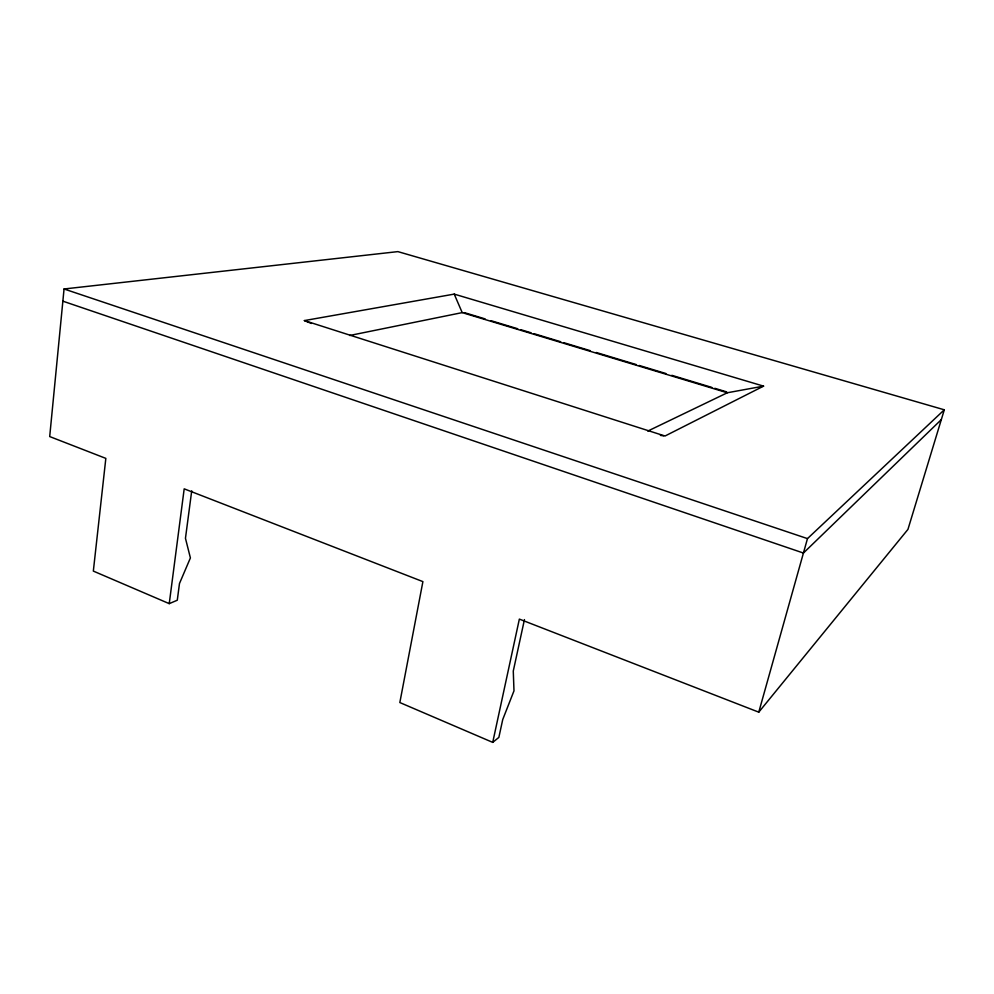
<?xml version="1.0" encoding="UTF-8"?>
<svg xmlns="http://www.w3.org/2000/svg" width="994" height="994" viewBox="0 0 994 994"><rect width="100%" height="100%" fill="white"/><g stroke="black" fill="none" stroke-linecap="round" stroke-linejoin="round"><path stroke-width="1.49" d="M169.241 603.644L184.188 488.837L422.897 581.614L399.837 702.547L492.726 742.381L519.353 619.1L758.77 712.164L907.944 529.392L944.3 409.801L397.873 251.619L64.051 288.981L49.7 436.565L105.836 458.383L93.337 571.09L169.241 603.644L177.28 600.227L179.479 583.515L190.401 557.932L185.456 538.301L191.718 490.825M524.447 619.597L513.277 671.037L513.985 690.842L502.74 719.519L498.851 737.411L492.726 742.381M758.77 712.164L807.476 538.611L944.3 409.801M941.318 419.617L803.425 553.037L62.87 301.17M763.578 386.132L665.011 436.018L304.375 320.577L454.221 294.112L763.578 386.132L727.31 392.767L647.79 431.073M349.689 335.487L462.198 312.613L727.31 392.767M660.414 435.397L663.483 435.807M464.347 312.625L485.097 318.9M491.024 320.689L517.7 328.753M520.657 329.648L531.032 332.779M534.002 333.673L560.678 341.737M563.635 342.632L590.312 350.696M596.251 352.485L636.259 364.574M639.229 365.469L665.905 373.533M671.832 375.322L711.841 387.411M714.81 388.306L726.664 391.897M64.051 288.981L807.476 538.611M304.375 320.577L311.383 323.46M454.221 294.112L462.198 312.613"/></g></svg>
